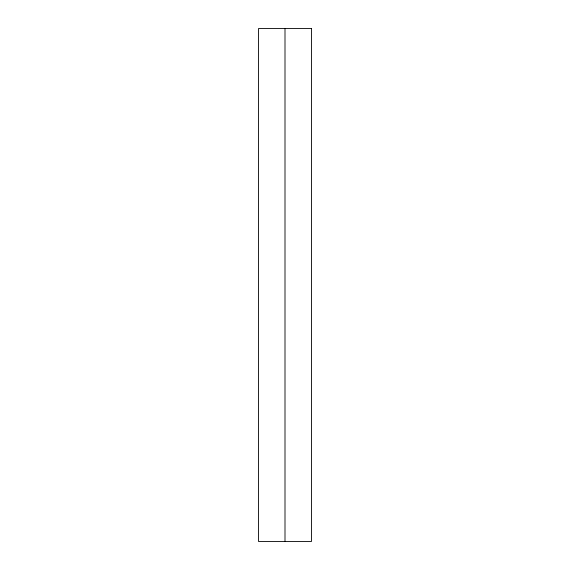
<?xml version="1.0" encoding="UTF-8"?>
<svg xmlns="http://www.w3.org/2000/svg" width="570" height="570" viewBox="0 0 570 570"><rect width="100%" height="100%" fill="white"/><g stroke="black" fill="none" stroke-linecap="round" stroke-linejoin="round"><path stroke-width="0.85" d="M285 28.5L285 541.5M311.441 28.5L258.559 28.5L258.559 541.5L311.441 541.5L311.441 28.5"/></g></svg>
